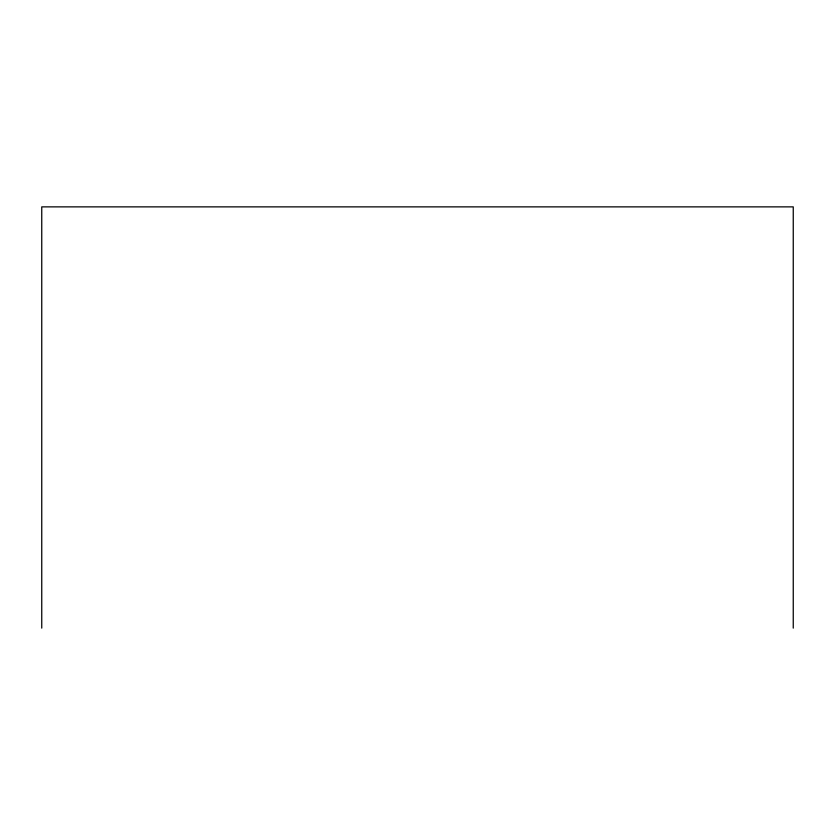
<?xml version="1.0" encoding="UTF-8"?>
<svg xmlns="http://www.w3.org/2000/svg" width="835" height="835" viewBox="0 0 835 835"><rect width="100%" height="100%" fill="white"/><g stroke="black" fill="none" stroke-linecap="round" stroke-linejoin="round"><path stroke-width="1.25" d="M793.25 628.129L793.25 206.871L41.75 206.871L41.75 628.129"/></g></svg>
